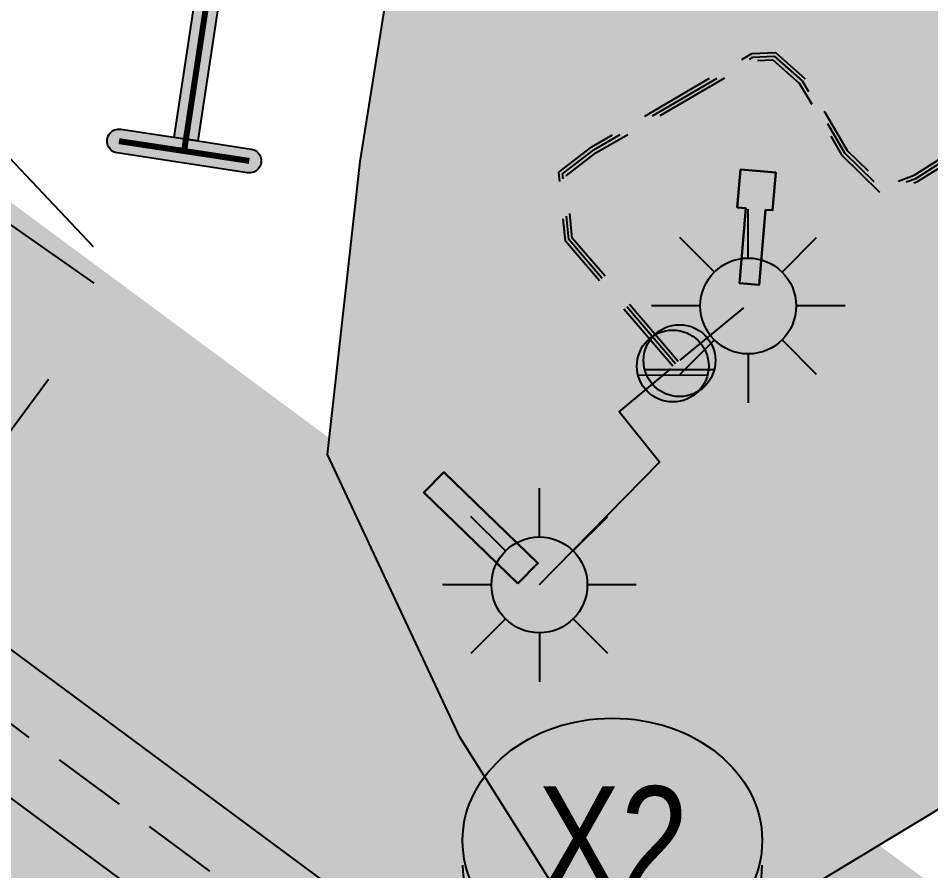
# Model space of a CAD drawing. Extents: x 391856 to 401992, y 6055951 to 6064954.
# Drawn here: x 396271.3 to 396347.4, y 6061966.2 to 6062037.4 of the extents above; entities that cross this region are included whole.
import ezdxf
from ezdxf.enums import TextEntityAlignment as Align

# ---------------------------------------------------------------- set-up
doc = ezdxf.new("R2010")
doc.units = 0
doc.header["$LTSCALE"] = 5
doc.header["$PDSIZE"] = 0.5
doc.linetypes.add('foc-TIELINE', pattern=[1.875, 1.25, -0.625])
doc.linetypes.add('UG_PIPE', pattern=[1.875, 1.25, -0.625])
doc.layers.get('Defpoints').update_dxf_attribs({"color": 9})
doc.layers.add('AS-PIPE-AG', color=7, linetype='Continuous', true_color=0x7d00fa)
doc.layers.add('AS-STRUCTURE-H', color=7, linetype='Continuous', true_color=0xa8a8a8)
for name, color, linetype in [('AS-PIPE-UG', 44, 'UG_PIPE'), ('AS-ROADS', 254, 'Continuous'), ('AS-SYMBOL', 7, 'Continuous'), ('C-WS-S', 8, 'Continuous'), ('P-BUFFER-H 30m', 51, 'Continuous'), ('P-CROSSINGS', 250, 'Continuous'), ('P-PROPOSED', 10, 'Continuous'), ('P-PROPOSED-H', 21, 'Continuous'), ('P-TXT', 4, 'Continuous'), ('T-SLOPE', 48, 'Continuous'), ('T-TIE', 201, 'foc-TIELINE')]:
    doc.layers.add(name, color=color, linetype=linetype)
doc.layers.add('AS-STRUCTURE', color=7, linetype='Continuous', lineweight=30, true_color=0x595959)
doc.layers.add('F-AR-T', color=190, linetype='Continuous', lineweight=9)
doc.styles.add('80CG', font='ARIALN.TTF', dxfattribs={"height": 10})
doc.styles.add('Crossing', font='ARIALN.TTF', dxfattribs={"height": 10})
doc.dimstyles.new('Compass 5 000', dxfattribs={"dimscale": 5, "dimtxt": 9, "dimasz": 2, "dimexe": 0.2, "dimexo": 0.0625, "dimgap": 0.5, "dimtad": 0, "dimtih": 1, "dimtoh": 1, "dimzin": 0, "dimdsep": 46, "dimtxsty": '80CG', "dimcen": 0.1, "dimse1": 1, "dimse2": 1, "dimclrd": 256, "dimclrt": 256, "dimaunit": 1, "dimadec": 4, "dimazin": 0, "dimtfac": 0.06, "dimtofl": 0, "dimtmove": 0, "dimatfit": 1, "dimfxl": 0.2, "dimtolj": 1, "dimtzin": 0, "dimlwd": -1, "dimarcsym": 0})

# ---------------------------------------------------------------- blocks, each defined once
blk = doc.blocks.new('*D82')
at = {"layer": 'Defpoints', "color": 0, "transparency": 16777216}
for p in [(396469.8206632761, 6062039.275135803), (396238.2669747765, 6061760.728568831), (396254.3335752129, 6061748.809284921)]:
    blk.add_point(p, dxfattribs=at)
at = {"layer": 'F-AR-T', "transparency": 16777216}
for p, q in [((396445.7228201488, 6062057.152535258), (396437.6915774574, 6062063.110650801)), ((396477.8519059671, 6062033.31702026), (396485.906381709, 6062027.341668878)), ((396485.906381709, 6062027.341668878), (396495.906381709, 6062027.341668878))]:
    blk.add_line(p, q, dxfattribs=at)
for points in [[(396446.7158394065, 6062058.491075707), (396444.7298008911, 6062055.813994809), (396453.7540628402, 6062051.194419714)], [(396478.8449252248, 6062034.655560709), (396476.8588867094, 6062031.978479811), (396469.8206632761, 6062039.275135803)]]:
    blk.add_solid(points, dxfattribs=at)
at = {"layer": 'F-AR-T', "transparency": 16777216, "insert": (396545.3095194991, 6062027.341668878), "char_height": 10, "attachment_point": 5, "style": '80CG', "bg_fill": 3, "box_fill_scale": 1.1, "bg_fill_color": 256, "bg_fill_true_color": 13158600, "bg_fill_transparency": 0}
blk.add_mtext('\\A1;Ovintiv\\P20.00 Access R/W\\PPlan 792 2649\\PLOC 770009', dxfattribs=at)
blk = doc.blocks.new('*D98')
at = {"layer": 'Defpoints', "color": 0, "transparency": 16777216}
for p in [(396254.2091144631, 6061996.839155097), (396248.2524624979, 6061988.806918621), (396255.919442839, 6061983.121138123)]:
    blk.add_point(p, dxfattribs=at)
at = {"layer": 'P-TXT', "transparency": 16777216}
for p, q in [((396267.8327906867, 6061999.185670296), (396273.7894865694, 6062007.217965993)), ((396249.9627469564, 6061975.088842426), (396244.0060510738, 6061967.056546729)), ((396244.0060510738, 6061967.056546729), (396234.0060510733, 6061967.056546729))]:
    blk.add_line(p, q, dxfattribs=at)
for points in [[(396266.4940747377, 6062000.178452943), (396269.1715066363, 6061998.192887649), (396261.8760948041, 6061991.153374599)], [(396248.6240310073, 6061976.081625073), (396251.3014629059, 6061974.096059779), (396255.919442839, 6061983.121138123)]]:
    blk.add_solid(points, dxfattribs=at)
at = {"layer": 'P-TXT', "transparency": 16777216, "insert": (396221.2536636251, 6061967.05654673), "char_height": 10, "attachment_point": 5, "style": '80CG'}
blk.add_mtext('\\A1;10.0', dxfattribs=at)
blk = doc.blocks.new('*U115')
h = blk.add_hatch(color=255)
h.dxf.hatch_style = 1
edge = h.paths.add_edge_path()
edge.add_arc((0.5821999999976222, 3.842399999841165), 0.2, -8.61591321735898, 171.384086782641, ccw=False)
edge.add_line((0.7799429622494549, 3.812438009255254), (0.2277049528377442, 0.1677809716659215))
edge.add_line((0.2277049528377441, 0.1677809716659214), (-0.1677809716659213, 0.2277049528377441))
edge.add_line((-0.1677809716659213, 0.2277049528377441), (0.3844570377457894, 3.872361990427077))
h = blk.add_hatch(color=255)
h.dxf.hatch_style = 1
edge = h.paths.add_edge_path()
edge.add_arc((-1.08758629238508, 0.1647909482225126), 0.2, 81.38408678264102, 261.38408678264096, ccw=False)
edge.add_line((-1.057624301799169, 0.3625339104743454), (0.2277049528377442, 0.1677809716659214))
edge.add_line((0.2277049528377441, 0.1677809716659214), (1.117548282970992, 0.03295201402932021))
edge.add_arc((1.08758629238508, -0.1647909482225126), 0.2, -98.61591321735898, 81.38408678264102, ccw=False)
edge.add_line((1.057624301799169, -0.3625339104743454), (-1.117548282970992, -0.03295201402932024))
at = {"color": 255, "flags": 128}
blk.add_lwpolyline([(0.3844570377457894, 3.872361990427077, -0.9999999999999999), (0.7799429622494549, 3.812438009255254), (0.2277049528377441, 0.1677809716659214), (-0.1677809716659213, 0.2277049528377441)], format="xyb", close=True, dxfattribs=at)
at = {"color": 72, "const_width": 0.1, "flags": 128}
for points in [[(0.5821999999976222, 3.842399999841165), (0, 0)], [(-1.08758629238508, 0.1647909482225126), (1.08758629238508, -0.1647909482225126)]]:
    blk.add_lwpolyline(points, dxfattribs=at)
at = {"color": 255}
blk.add_lwpolyline([(-1.117548282970992, -0.03295201402932021, -0.9999999999999999), (-1.057624301799169, 0.3625339104743454), (0.2277049528377441, 0.1677809716659214), (1.117548282970992, 0.03295201402932021, -0.9999999999999999), (1.057624301799169, -0.3625339104743454)], format="xyb", close=True, dxfattribs=at)
blk = doc.blocks.new('GAS')
h = blk.add_hatch(color=255)
h.dxf.hatch_style = 1
edge = h.paths.add_edge_path()
edge.add_arc((0, 0), 0.9, 0, 360)
for p, q in [((0, 0.8077887887338874), (0, 1.615577579286764)), ((-0.5711929310346023, 0.5711929297831376), (-1.142385862069204, 1.142385861385264)), ((0.5711929310309642, 0.5711929297831376), (1.142385862065566, 1.142385861385264)), ((-0.8077887898725749, 0), (-1.615577579628734, 0)), ((1.615577579625096, 0), (0.8077887898689368, 0)), ((-0.5711929310346023, -0.5711929316021271), (-1.142385862069204, -1.142385863204253)), ((1.142385862065566, -1.142385863204253), (0.5711929310309642, -0.5711929316021271)), ((0, -0.8077887905528768), (0, -1.615577581105753))]:
    blk.add_line(p, q)
blk.add_circle((0, 0), 0.8000000000000003)
blk = doc.blocks.new('RISER')
h = blk.add_hatch(color=255)
h.dxf.hatch_style = 1
edge = h.paths.add_edge_path()
edge.add_arc((0, 0), 0.7000000000000001, 0, 360)
blk.add_hatch(color=13).paths.add_polyline_path([(0.5809894393423747, -0.1498374831999172), (-0.5809055220925075, -0.1501624933266612, 0.7745966773228882)])
at = {"color": 13}
blk.add_line((-0.5809055220925075, -0.1501624933266612), (0.5809894393423747, -0.1498374831996898), dxfattribs=at)
blk.add_circle((0, 0), 0.6000000000000001, dxfattribs=at)
blk = doc.blocks.new('xing2')
h = blk.add_hatch(color=50)
h.dxf.hatch_style = 1
edge = h.paths.add_edge_path()
edge.add_ellipse((0, 0), major_axis=(-12.5, 0), ratio=0.8162973455633619, start_angle=0, end_angle=360)
h = blk.add_hatch(color=250)
h.dxf.hatch_style = 1
edge = h.paths.add_edge_path()
edge.add_ellipse((0, -2.047489049626165), major_axis=(-12.5, 0), ratio=0.8162973455633619, start_angle=0, end_angle=180)
edge.add_line((12.5, -2.047489049626165), (12.5, 0))
edge.add_ellipse((0, 0), major_axis=(-12.5, 0), ratio=0.8162973455633619, start_angle=0, end_angle=180, ccw=False)
edge.add_line((-12.5, 0), (-12.5, -2.047489049626165))
at = {"color": 250}
blk.add_ellipse((0, 0), major_axis=(-12.5, 0), ratio=0.8162973455633619, dxfattribs=at)
blk.add_ellipse((0, -2.047489049626165), major_axis=(-12.5, 0), ratio=0.8162973455633619, start_param=0, end_param=3.141592653589793, dxfattribs=at)
at = {"color": 250, "style": 'Crossing'}
blk.add_attdef('CROSSING', text='', height=9, dxfattribs=at).set_placement((0.08916442567715421, 0.0199513138486509), align=Align.MIDDLE_CENTER)
at = {"color": 250, "style": 'Crossing', "flags": 1}
for tag, p in [('OWNER', (0.08916442567715421, -12.49201765665748)), ('DESCRIPTION', (0.08916442567715421, -25.770021277247)), ('LOCATION', (0.08916442567715421, -39.30337514164421)), ('DWG_REF', (0.08916442567715421, -52.83672900604233))]:
    blk.add_attdef(tag, text='', height=9, dxfattribs=at).set_placement(p, align=Align.MIDDLE_CENTER)

msp = doc.modelspace()

# ---------------------------------------------------------------- hatches: boundary and pattern name
at = {"layer": 'AS-ROADS'}
h = msp.add_hatch(color=256, dxfattribs=at)
h.dxf.hatch_style = 1
h.paths.add_polyline_path([(396321.3808214594, 6061953.306818575), (396316.9841215633, 6061963.244660842), (396308.1146923759, 6061977.353115594), (396297.0744238769, 6062000.936233534), (396299.7974766896, 6062025.391688748), (396302.4374974009, 6062041.986104647), (396316.0617649526, 6062073.696364785), (396329.1188131979, 6062063.581454056), (396341.1544665438, 6062053.373507358), (396337.6921278986, 6062048.105470577), (396340.30413778, 6062046.347791006), (396345.3740979799, 6062053.744650854), (396351.9326337058, 6062048.974806689), (396347.7430138739, 6062044.074912243), (396357.906943554, 6062032.11928984), (396365.0056881416, 6062039.787254505), (396369.0712600137, 6062036.593019518), (396365.2527836761, 6062031.143912731), (396371.0360196475, 6062027.045328095), (396367.7487486899, 6062021.733274295), (396370.6808823408, 6062019.938580412), (396376.093975206, 6062027.158371801), (396379.402254286, 6062025.467718143), (396384.4862198996, 6062031.077887203), (396395.2233712032, 6062022.599609246), (396391.9120909641, 6062019.89256262), (396390.2294403997, 6062014.235375383), (396384.2379205389, 6062011.506227306), (396381.7107049075, 6062009.181006785), (396380.248970227, 6061998.575191186), (396387.4391340303, 6061985.577774093), (396372.8427181725, 6061987.354982616), (396352.9840402119, 6061974.298934757), (396335.3932390792, 6061963.668824818), (396334.2277884823, 6061954.931446704), (396333.3937850374, 6061941.514577579), (396327.2143853129, 6061945.134751091)])
at = {"layer": 'AS-STRUCTURE-H'}
h = msp.add_hatch(color=256, dxfattribs=at)
h.dxf.hatch_style = 1
h.paths.add_polyline_path([(396333.6274775125, 6062021.377378191), (396333.1043541288, 6062015.097708787), (396331.467349207, 6062015.234078315), (396331.9904725906, 6062021.513747718), (396331.2766474814, 6062021.57321241), (396331.5391958587, 6062024.724891452), (396334.4868886581, 6062024.479336005), (396334.2243402809, 6062021.327656963)])
h = msp.add_hatch(color=256, dxfattribs=at)
h.dxf.hatch_style = 1
h.paths.add_polyline_path([(396312.9555640021, 6061990.169070628), (396305.1075297166, 6061997.767008218), (396306.7951822125, 6061999.460663036), (396314.6362137917, 6061991.876730859)])
at = {"layer": 'P-BUFFER-H 30m'}
h = msp.add_hatch(color=256, dxfattribs=at)
h.dxf.hatch_style = 1
edge = h.paths.add_edge_path()
edge.add_line((396401.1452527274, 6062086.964356459), (396303.2760315341, 6062159.431336612))
edge.add_arc((396285.4237768697, 6062135.321234924), 30.000000000634, 53.48201005289794, 143.4820100500096)
edge.add_line((396261.3136751821, 6062153.173489573), (396178.0769685926, 6062040.759371707))
edge.add_arc((396202.1870702804, 6062022.907117059), 30.00000000003622, 143.4820100516376, 233.4820100517501)
edge.add_line((396184.334815616, 6061998.797015371), (396337.1193514274, 6061885.668150242))
edge.add_line((396337.1193514274, 6061885.668150227), (396300.2285520327, 6061835.941191955))
edge.add_arc((396324.3222801068, 6061818.06684534), 30.00000000024648, 143.4294923830715, 176.9866747774702)
edge.add_line((396294.3637600249, 6061819.643891493), (396284.3414395078, 6061806.134303131))
edge.add_arc((396294.5391920974, 6061777.920727637), 30.0000000006808, 109.8723099886822, 143.4294923811794)
edge.add_line((396270.4454640227, 6061795.795074269), (396239.237135319, 6061753.727803173))
edge.add_line((396239.23713532, 6061753.727803173), (396212.5936584602, 6061718.808053267))
edge.add_line((396212.5936584593, 6061718.808053267), (396129.1666294647, 6061633.81469607))
edge.add_arc((396150.57619218, 6061612.799686568), 29.99999999977095, 135.5328417226854, 142.658649533394)
edge.add_line((396126.7251142547, 6061630.996556679), (396090.5541747912, 6061583.586431182))
edge.add_line((396090.5541747922, 6061583.586431182), (395977.6652686946, 6061435.878400549))
edge.add_line((395977.6652686936, 6061435.878400533), (395820.1036081702, 6061331.700295626))
edge.add_arc((395836.6496022879, 6061306.675706162), 29.99999999966536, 123.4722562948733, 167.3077917840653)
edge.add_line((395807.3826693191, 6061313.267112277), (395806.7304854147, 6061310.371307909))
edge.add_line((395806.7304854151, 6061310.3713079), (395798.7698174342, 6061304.580926758))
edge.add_line((395798.7698174332, 6061304.580926768), (395726.1303893749, 6061251.744911575))
edge.add_arc((395743.7771437291, 6061227.483995253), 29.99999999999218, 126.0311600194685, 215.9089600190879)
edge.add_line((395719.4786457524, 6061209.889024492), (395726.5156517401, 6061200.170981873))
edge.add_line((395726.5156517401, 6061200.170981873), (395684.1332750572, 6061169.394865468))
edge.add_arc((395701.7606530662, 6061145.119867126), 30.00000000005257, 125.9854131633343, 198.6220395531032)
edge.add_line((395673.3312836234, 6061135.540151418), (395594.3916338337, 6061096.587613189))
edge.add_line((395594.3916338327, 6061096.587613189), (395515.0820372191, 6061161.724996333))
edge.add_arc((395496.0415625475, 6061138.54180578), 29.99999999994165, 50.60356074704488, 140.6035607490084)
edge.add_line((395472.8583719934, 6061157.582280451), (395463.3382048486, 6061145.990770637))
edge.add_arc((395486.5213954029, 6061126.95029595), 29.99999999954495, 140.6035607505945, 230.6035607484315)
edge.add_line((395467.4809207295, 6061103.767105412), (395576.9354198825, 6061013.871557425))
edge.add_arc((395595.9758945561, 6061037.054747978), 29.99999999997859, 230.6035607469589, 316.3027999964508)
edge.add_line((395617.6659217917, 6061016.329335595), (395632.327031259, 6061031.672811409))
edge.add_line((395632.32703126, 6061031.672811409), (395743.5049831774, 6061086.533245094))
edge.add_arc((395730.2297954008, 6061113.436207562), 30.0000000006731, 296.2638999997735, 381.3220219557273)
edge.add_line((395758.1763416329, 6061124.344486694), (395756.3123343154, 6061129.119993998))
edge.add_line((395756.3123343154, 6061129.119993998), (395806.9480393176, 6061165.889294669))
edge.add_arc((395789.3206613085, 6061190.164293012), 30.00000000018935, 305.9854131636941, 395.9089600192834)
edge.add_line((395813.619159285, 6061207.759263773), (395806.5611171489, 6061217.506357126))
edge.add_line((395806.5611171499, 6061217.506357126), (395842.6342737004, 6061243.745025278))
edge.add_line((395842.6342737004, 6061243.745025278), (395864.553771277, 6061259.688693034))
edge.add_arc((395846.9070169229, 6061283.949609357), 30.00000000064262, 306.0311600181525, 347.3077917786886)
edge.add_line((395876.1739498918, 6061277.35820324), (395876.5718473668, 6061279.124933816))
edge.add_line((395876.5718473658, 6061279.124933816), (396025.2125887809, 6061377.404621282))
edge.add_arc((396008.6665946624, 6061402.429210762), 30.00000000011481, 303.4722562961716, 322.5934811674402)
edge.add_line((396032.496959998, 6061384.205224134), (396150.1610690855, 6061538.067206466))
edge.add_arc((396126.3307039705, 6061556.29119338), 29.99999999989416, 322.5934804774727, 322.6586488422155)
edge.add_line((396150.1817816754, 6061538.094322981), (396184.6531918221, 6061583.276834287))
edge.add_line((396184.6531918221, 6061583.276834287), (396268.0796746038, 6061668.269635013))
edge.add_arc((396246.6701118898, 6061689.284644517), 30.00000000007877, 315.5328417182777, 322.6566715807774)
edge.add_line((396270.5205616117, 6061671.086951019), (396299.0472655582, 6061708.474915537))
edge.add_arc((396275.1968158383, 6061726.672609037), 29.99999999957257, 322.656671575589, 323.4294923776976)
edge.add_line((396299.2905439112, 6061708.79826239), (396421.2106305318, 6061873.140460422))
edge.add_arc((396397.1169024579, 6061891.014807067), 30.00000000005947, 323.4294923828066, 413.4820100517501)
edge.add_line((396414.9691571223, 6061915.124908755), (396258.1368787505, 6062031.250913089))
edge.add_line((396258.1368787505, 6062031.250913073), (396293.7675729013, 6062079.371426437))
edge.add_line((396293.7675729013, 6062079.371426453), (396359.4838701564, 6062030.711985306))
edge.add_arc((396377.3361248198, 6062054.822086978), 29.99999999933132, 233.4820100532689, 323.4383669159104)
edge.add_line((396401.4326211576, 6062036.95147245), (396407.3894944007, 6062044.983640227))
edge.add_arc((396383.2929980629, 6062062.854254771), 30.00000000004336, 323.438366914548, 413.4820100516608)
at = {"layer": 'P-PROPOSED-H'}
h = msp.add_hatch(color=256, dxfattribs=at)
h.dxf.hatch_style = 1
h.paths.add_polyline_path([(396383.2929980632, 6062062.854254803), (396285.4237768699, 6062135.321234956), (396202.1870702804, 6062022.90711709), (396379.1038173835, 6061891.909626305), (396324.3222801067, 6061818.066845371), (396325.3590306056, 6061811.072480092), (396301.535243543, 6061778.959202944), (396294.5391920974, 6061777.920727669), (396263.2103145806, 6061735.690962785), (396235.3113499118, 6061699.125732427), (396150.5761921788, 6061612.799686598), (396114.4052527144, 6061565.389561101), (395998.4299589674, 6061413.643168418), (395836.6496022877, 6061306.675706193), (395833.5148397537, 6061292.756842239), (395816.4165717871, 6061280.320010478), (395743.7771437289, 6061227.483995285), (395768.3856581189, 6061193.499855997), (395701.760653066, 6061145.119867157), (395711.2536325745, 6061120.79925824), (395605.2845466319, 6061068.509124166), (395594.7434586979, 6061057.477426453), (395496.0415625477, 6061138.541805811), (395486.5213954029, 6061126.950295997), (395595.9758945559, 6061037.05474801), (395614.2987081744, 6061056.230353258), (395730.2297954009, 6061113.436207592), (395719.944546816, 6061139.786576097), (395789.3206613084, 6061190.164293043), (395764.7051348689, 6061224.158115909), (395824.9875193464, 6061268.005941631), (395846.9070169228, 6061283.949609388), (395849.9570173139, 6061297.492115411), (396008.6665946633, 6061402.429210794), (396126.3307037518, 6061556.291193126), (396161.9351362264, 6061602.95878421), (396246.6701118898, 6061689.284644549), (396275.1968158363, 6061726.672609067), (396397.1169024578, 6061891.014807099), (396216.1745223979, 6062024.993066098), (396287.5097258777, 6062121.33378282), (396377.3361248201, 6062054.822087026)])

# ---------------------------------------------------------------- linework, layer by layer
at = {"layer": 'AS-PIPE-AG', "flags": 128}
msp.add_lwpolyline([(396326.514806412, 6062008.815279811), (396331.823859051, 6062013.19197196)], dxfattribs=at)
at = {"layer": 'AS-PIPE-AG'}
msp.add_polyline3d([(396314.7622625248, 6061990.098043165, 0), (396324.8001434707, 6062000.309991411, 0), (396321.4298404104, 6062004.513616659, 0), (396325.7305031769, 6062008.105005197, 0)], dxfattribs=at)
at = {"layer": 'AS-PIPE-UG', "flags": 128}
for points in [[(396325.8965673822, 6062008.327091062), (396316.9291002892, 6062018.755122852), (396316.3828891088, 6062024.513349155), (396319.14095546, 6062026.611160232), (396332.4961189657, 6062034.406174018), (396334.4588778283, 6062034.494208055), (396336.927832399, 6062032.340375318), (396338.5994787089, 6062029.516283439), (396340.4641996659, 6062026.318046906), (396343.5283843704, 6062023.321888501), (396346.0583625371, 6062024.26325246), (396348.0781434438, 6062025.537745218), (396359.041382162, 6062037.321301075)], [(396326.1240298439, 6062008.522694815), (396317.2187524489, 6062018.87840784), (396316.6973044039, 6062024.375578086), (396319.3079973778, 6062026.361295594), (396332.5834591037, 6062034.109789808), (396334.3522412804, 6062034.189123565), (396336.6942516938, 6062032.146032632), (396338.3408112943, 6062029.364322428), (396340.2254625354, 6062026.131902891), (396343.4546838833, 6062022.974371733), (396346.1921421693, 6062023.992935691), (396348.2712185425, 6062025.30484421), (396359.7006370485, 6062037.084209427)], [(396326.3514923067, 6062008.718298567), (396317.5084046086, 6062019.001692828), (396317.0117196979, 6062024.237807017), (396319.4750392978, 6062026.111430956), (396332.6707992427, 6062033.813405599), (396334.2456047324, 6062033.884039076), (396336.4606709896, 6062031.951689946), (396338.082143882, 6062029.212361416), (396339.9867254071, 6062025.945758876), (396343.3809833952, 6062022.626854965), (396346.3259218003, 6062023.722618922), (396348.4642936389, 6062025.071943202), (396360.1228002707, 6062036.961161853)]]:
    msp.add_lwpolyline(points, dxfattribs=at)
at = {"layer": 'AS-ROADS', "flags": 128}
for points in [[(396316.9841215633, 6061963.244660842), (396308.1146923759, 6061977.353115594), (396297.0744238769, 6062000.936233534), (396299.7974766896, 6062025.391688748), (396302.4374974009, 6062041.986104647), (396316.0617649526, 6062073.696364785), (396329.1188131979, 6062063.581454056), (396341.1544665438, 6062053.373507358), (396337.6921278986, 6062048.105470577), (396340.30413778, 6062046.347791006), (396345.3740979799, 6062053.744650854), (396351.9326337058, 6062048.974806689)], [(396352.9840402119, 6061974.298934757), (396335.3932390792, 6061963.668824818)]]:
    msp.add_lwpolyline(points, dxfattribs=at)
at = {"layer": 'AS-STRUCTURE', "flags": 128}
msp.add_lwpolyline([(396333.6274775125, 6062021.377378191), (396333.1043541288, 6062015.097708787), (396331.467349207, 6062015.234078315), (396331.9904725906, 6062021.513747718), (396331.2766474814, 6062021.57321241), (396331.5391958587, 6062024.724891452), (396334.4868886581, 6062024.479336005), (396334.2243402809, 6062021.327656963), (396333.6274775124, 6062021.377378191)], dxfattribs=at)
msp.add_lwpolyline([(396312.9555640021, 6061990.169070628), (396305.1075297166, 6061997.767008218), (396306.7951822125, 6061999.460663036), (396314.6362137917, 6061991.876730859)], close=True, dxfattribs=at)
at = {"layer": 'P-PROPOSED', "flags": 128}
msp.add_lwpolyline([(395849.9570173139, 6061297.492115411), (396008.6665946633, 6061402.429210794), (396126.3307037518, 6061556.291193126), (396161.9351362264, 6061602.95878421), (396246.6701118898, 6061689.284644549), (396275.1968158363, 6061726.672609067), (396397.1169024578, 6061891.014807099), (396216.1745223979, 6062024.993066098), (396287.5097258777, 6062121.33378282), (396377.3361248201, 6062054.822087026), (396383.2929980632, 6062062.854254803), (396285.4237768699, 6062135.321234956), (396202.1870702804, 6062022.90711709), (396379.1038173835, 6061891.909626305), (396324.3222801067, 6061818.066845371), (396325.3590306056, 6061811.072480092), (396301.535243543, 6061778.959202944), (396294.5391920974, 6061777.920727669), (396263.2103145806, 6061735.690962785), (396235.3113499118, 6061699.125732427), (396150.5761921788, 6061612.799686598), (396114.4052527144, 6061565.389561101), (395998.4299589674, 6061413.643168418), (395836.6496022877, 6061306.675706193)], dxfattribs=at)
at = {"layer": 'T-SLOPE', "flags": 128}
for points in [[(396341.058429413, 6062076.709529764), (396316.686006303, 6062094.196290671), (396304.1161464169, 6062101.66117682), (396295.0506414207, 6062099.819464759), (396282.7979041461, 6062085.784038242), (396266.0274201739, 6062069.222635106), (396254.5659888395, 6062050.415363651), (396259.4408736174, 6062034.003018146), (396264.9840167628, 6062024.040166209), (396277.5528762598, 6062015.251768351)], [(396277.5338689121, 6062018.280939519), (396267.7050688019, 6062028.659952356), (396272.6379760119, 6062050.431369839), (396287.8668639568, 6062076.834578112), (396300.3306828431, 6062088.737180015)]]:
    msp.add_lwpolyline(points, dxfattribs=at)

# ---------------------------------------------------------------- next in the draw order: dimensions: what is measured, and where the dimension line sits
at = {"layer": 'F-AR-T'}
dim = msp.add_linear_dim(base=(396469.8206632761, 6062039.275135803), p1=(396238.2669747762, 6061760.728568831), p2=(396254.3335752122, 6061748.80928492), angle=323.4294923811865, text='Ovintiv\\P20.00 Access R/W\\PPlan 792 2649\\PLOC 770009', dimstyle='Compass 5 000', override={"dimtfill": 1}, dxfattribs=at)
dim.commit()
dim.dimension.update_dxf_attribs({"geometry": '*D82', "text_midpoint": (396545.3095194991, 6062027.341668878), "dimtype": 161})

# ---------------------------------------------------------------- next in the draw order: linework, layer by layer
at = {"layer": 'T-TIE', "flags": 128}
msp.add_lwpolyline([(396380.3145614416, 6062058.838170915), (396286.4667513727, 6062128.327508897), (396209.180796338, 6062023.950091593), (396388.100153847, 6061891.469773758), (396330.0368985091, 6061813.61427486), (396330.6086750736, 6061809.756823963), (396304.3173156893, 6061774.317382354), (396300.2834091712, 6061773.718599997), (396240.9617564259, 6061694.175748961), (396156.2579241054, 6061607.881616674), (396003.4755203366, 6061407.988083791), (395843.3033098021, 6061302.083910801), (395840.2109283372, 6061288.353225796), (395754.2411392989, 6061225.821055598), (395778.8531597137, 6061191.832074519), (395710.8525999408, 6061142.453221635), (395720.7417139882, 6061117.117732916), (395609.7916274032, 6061062.369738712), (395595.3597149366, 6061047.266127323), (395491.2815140699, 6061132.746093635)], dxfattribs=at)

# ---------------------------------------------------------------- next in the draw order: block references
at = {"layer": 'AS-SYMBOL'}
for name, p, xscale, yscale, zscale in [('*U115', (396285.1007945126, 6062026.274029869), 5.001933897702888, 5.001933897702888, 5.001933897702888), ('RISER', (396325.8965673822, 6062008.327091062), 5.000000000000034, 5.000000000000034, 5.000000000000034), ('RISER', (396326.4587847524, 6062008.776264726), 5.000000000000034, 5.000000000000034, 5.000000000000034)]:
    msp.add_blockref(name, p, dxfattribs=dict(at, xscale=xscale, yscale=yscale, zscale=zscale))
at = {"layer": 'C-WS-S', "xscale": 5.001933897702888, "yscale": 5.001933897702888, "zscale": 5.001933897702888}
for p in [(396332.1940021595, 6062013.338028431), (396314.7592613656, 6061990.057027307)]:
    msp.add_blockref('GAS', p, dxfattribs=at)
at = {"layer": 'P-CROSSINGS', "xscale": 1.000386779540574, "yscale": 1.000386779540574, "zscale": 1.000386779540574}
msp.add_blockref('xing2', (396320.8520700567, 6061968.719435467), dxfattribs=at).add_auto_attribs({'CROSSING': 'X2'})

# ---------------------------------------------------------------- next in the draw order: dimensions: what is measured, and where the dimension line sits
at = {"layer": 'P-TXT'}
dim = msp.add_aligned_dim(p1=(396254.2091144632, 6061996.839155097), p2=(396248.2524624979, 6061988.806918621), distance=9.545191848473284, text='10.0', dimstyle='Compass 5 000', dxfattribs=at)
dim.commit()
dim.dimension.update_dxf_attribs({"geometry": '*D98', "text_midpoint": (396221.2536636251, 6061967.05654673)})

doc.saveas('drawing.dxf')
